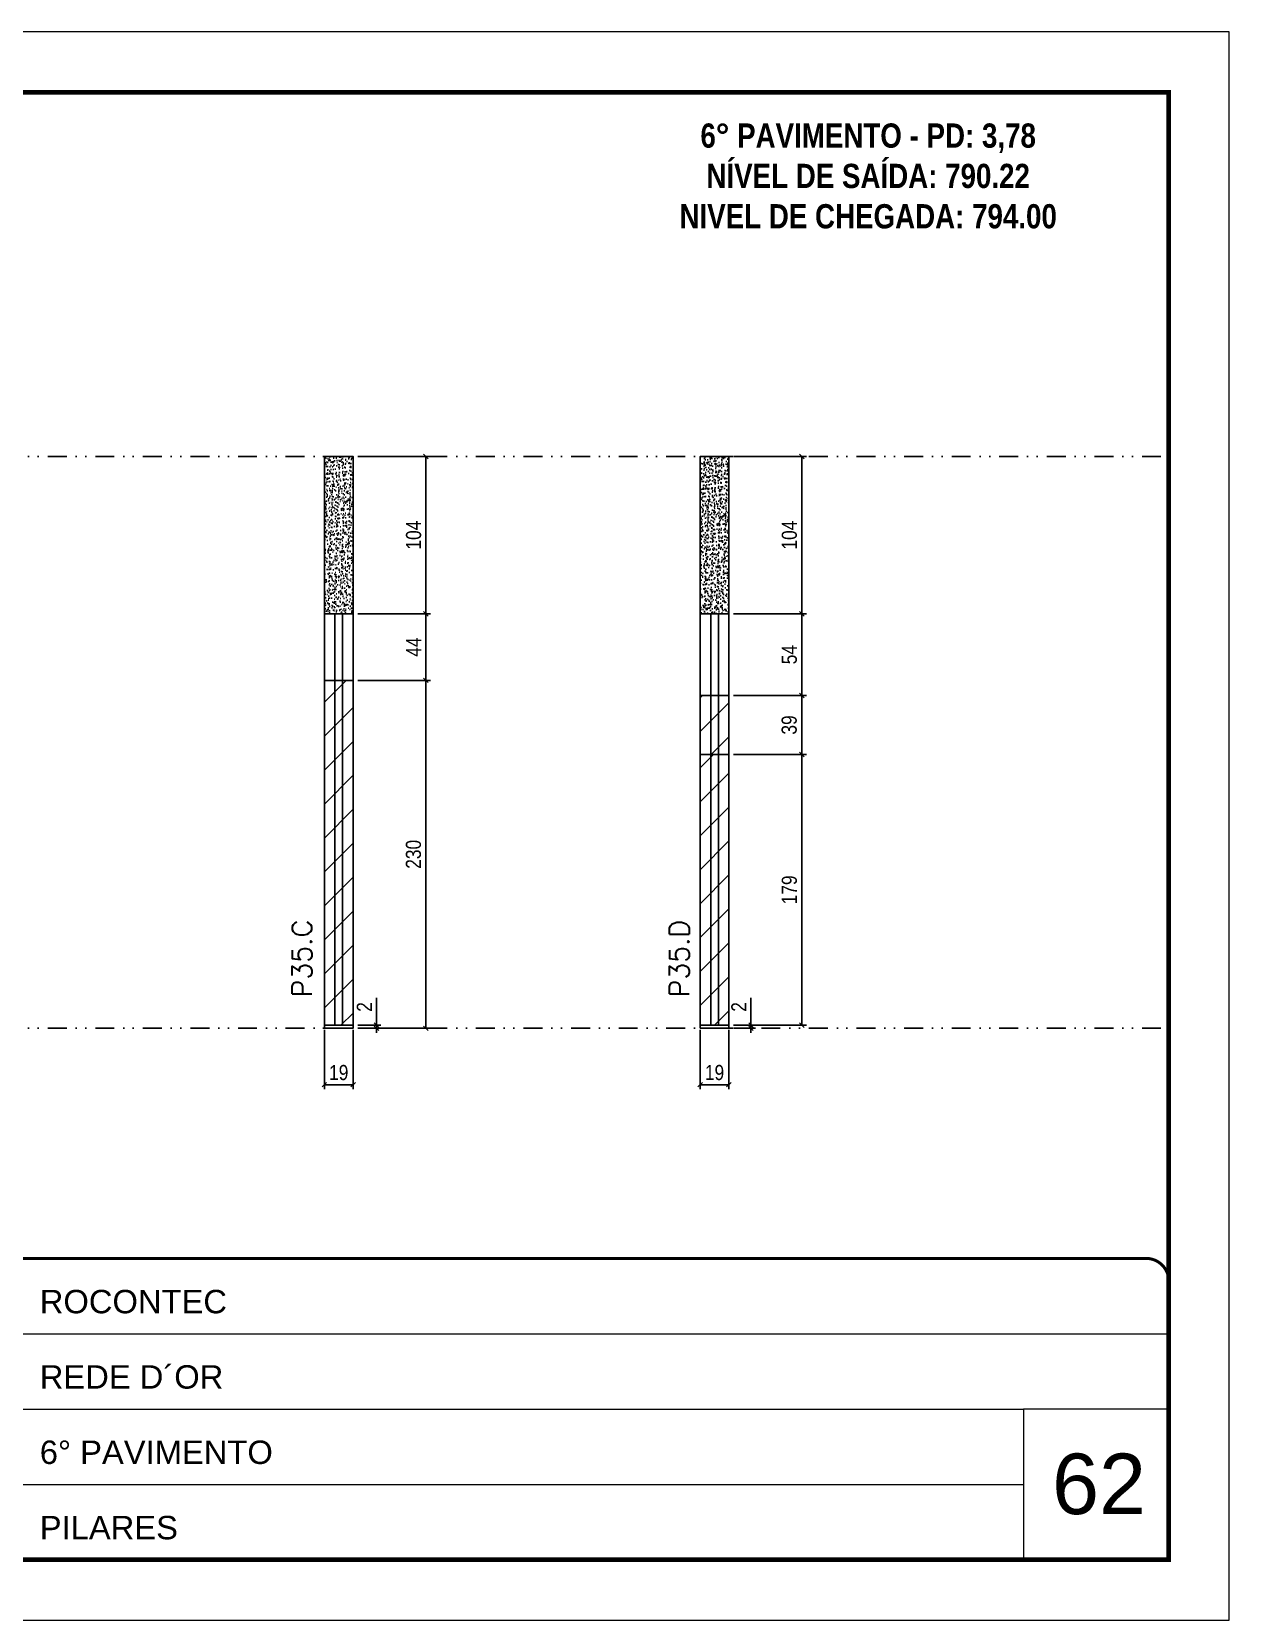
# Model space of a CAD drawing. Extents: x 28748 to 35002, y 14885 to 43501.
# Drawn here: x 31040 to 31832, y 25222 to 26272 of the extents above; entities that cross this region are included whole.
import ezdxf

# ---------------------------------------------------------------- set-up
doc = ezdxf.new("R2010")
doc.units = 0
for name, pattern in [('CONTINUO', [0]), ('DASHED', [0.75, 0.5, -0.25]), ('DIVIDE2', [0.625, 0.25, -0.125, 0, -0.125, 0, -0.125])]:
    doc.linetypes.add(name, pattern=pattern)
for name, color, linetype, lineweight in [('CARIMBO', 255, 'Continuous', 9), ('Folhas', 255, 'Continuous', 9), ('Hachura', 251, 'Continuous', 9), ('SARRAFO DE PRESSAO', 251, 'DASHED', 9), ('Texto Seção', 7, 'Continuous', 15)]:
    doc.layers.add(name, color=color, linetype=linetype, lineweight=lineweight)
for name, color, linetype in [('COTA', 241, 'Continuous'), ('NOMENCLATURA', 7, 'Continuous'), ('Nível', 160, 'Continuous'), ('Painéis', 200, 'Continuous'), ('SARR_2.2x7', 40, 'Continuous')]:
    doc.layers.add(name, color=color, linetype=linetype)
doc.styles.add('ARIAL', font='arial.ttf')
doc.styles.add('COTA TECNICA', font='techl___.ttf', dxfattribs={"height": 10})
doc.styles.add('COTA TECNICA-50', font='techl___.ttf', dxfattribs={"height": 10})
doc.styles.add('REGUA-120', font='ROMANS.shx', dxfattribs={"height": 15})
doc.styles.add('ROMANC', font='techb___.ttf', dxfattribs={"height": 2.5})
doc.dimstyles.new('COTA PAINEL-50', dxfattribs={"dimtxt": 10, "dimasz": 3, "dimexe": 3, "dimexo": 3, "dimgap": 3, "dimtad": 1, "dimdec": 1, "dimzin": 12, "dimdsep": 46, "dimtxsty": 'COTA TECNICA-50', "dimblk1": 'OBLIQUE', "dimblk2": 'OBLIQUE', "dimsah": 1, "dimcen": 0.9, "dimclrd": 4, "dimclre": 4, "dimclrt": 240, "dimadec": 1, "dimazin": 3, "dimtfac": 1, "dimtdec": 1, "dimtmove": 0, "dimatfit": 3, "dimfxl": 1, "dimtolj": 1, "dimtzin": 12, "dimarcsym": 0})
doc.dimstyles.new('PAINEL', dxfattribs={"dimtxt": 10, "dimasz": 3, "dimexe": 3, "dimexo": 3, "dimgap": 3, "dimtad": 1, "dimdec": 1, "dimzin": 12, "dimdsep": 46, "dimtxsty": 'COTA TECNICA', "dimblk1": 'OBLIQUE', "dimblk2": 'OBLIQUE', "dimsah": 1, "dimcen": 0.9, "dimclrd": 4, "dimclre": 4, "dimclrt": 240, "dimadec": 1, "dimazin": 3, "dimtfac": 1, "dimtdec": 1, "dimtmove": 0, "dimatfit": 3, "dimfxl": 1, "dimtolj": 1, "dimtzin": 12, "dimarcsym": 0})
pattern_1 = [(45, (-98687.658, -2076.637), (-11.2253202, 11.2253202), [])]

# ---------------------------------------------------------------- blocks, each defined once
blk = doc.blocks.new('9999999999')
at = {"color": 30, "linetype": 'CONTINUO'}
for p, q in [((98564.6, 34379.6), (99584, 34379.6)), ((98564.6, 34329.8), (99488, 34329.8)), ((99584, 34329.8), (99488, 34329.8)), ((99488, 34329.8), (99488, 34230.2)), ((98564.6, 34280), (99488, 34280))]:
    blk.add_line(p, q, dxfattribs=at)
at = {"color": 30, "linetype": 'CONTINUO', "const_width": 2}
blk.add_lwpolyline([(99584, 34230.2), (99584, 34414.4, 0.414214), (99569, 34429.4), (98229, 34429.4, 0.414214), (98214, 34414.4), (98214, 34245.2, 0.414214), (98229, 34230.2), (99584, 34230.2)], format="xyb", dxfattribs=at)
at = {"layer": 'Folhas'}
blk.add_lwpolyline([(98139, 34190.2), (99624, 34190.2), (99624, 35240.2), (98139, 35240.2)], close=True, dxfattribs=at)
at = {"layer": 'Folhas', "color": 30, "const_width": 3}
blk.add_lwpolyline([(98214, 34230.2), (99584, 34230.2), (99584, 35200.2), (98214, 35200.2)], close=True, dxfattribs=at)
at = {"color": 7, "linetype": 'Continuous', "ltscale": 5, "style": 'ARIAL'}
for s, height, p in [('ROCONTEC', 15.48, (98837.7, 34393.1)), ('REDE D´OR', 15.48, (98837.7, 34343.3)), ('6° PAVIMENTO', 15.483, (98837.7, 34293.5)), ('PILARES', 15.48, (98837.7, 34243.7))]:
    blk.add_text(s, height=height, dxfattribs=at).set_placement(p)
blk = doc.blocks.new('_Oblique')
at = {"color": 0, "linetype": 'ByBlock', "lineweight": -2}
blk.add_line((-0.5, -0.5), (0.5, 0.5), dxfattribs=at)
blk = doc.blocks.new('*D1215')
at = {"layer": 'COTA', "color": 4, "lineweight": -2, "transparency": 16777216}
for p, q in [((31233.7, 25612.4), (31233.7, 25573.1)), ((31252.7, 25612.4), (31252.7, 25573.1)), ((31233.7, 25576.1), (31252.7, 25576.1))]:
    blk.add_line(p, q, dxfattribs=at)
at = {"layer": 'Defpoints', "color": 0, "transparency": 16777216}
for p in [(31233.7, 25615.4), (31252.7, 25615.4), (31252.7, 25576.1)]:
    blk.add_point(p, dxfattribs=at)
at = {"layer": 'COTA', "color": 4, "lineweight": -2, "transparency": 16777216, "xscale": 3, "yscale": 3, "zscale": 3, "rotation": 180}
blk.add_blockref('_Oblique', (31233.7, 25576.1), dxfattribs=at)
at = {"layer": 'COTA', "color": 4, "lineweight": -2, "transparency": 16777216, "xscale": 3, "yscale": 3, "zscale": 3}
blk.add_blockref('_Oblique', (31252.7, 25576.1), dxfattribs=at)
at = {"layer": 'COTA', "color": 240, "transparency": 16777216, "insert": (31243.2, 25584.1), "char_height": 10, "attachment_point": 5, "style": 'COTA TECNICA'}
blk.add_mtext('\\A1;19', dxfattribs=at)
blk = doc.blocks.new('*D1216')
at = {"layer": 'COTA', "color": 4, "lineweight": -2, "transparency": 16777216}
for p, q in [((31482.1, 25612.4), (31482.1, 25573.1)), ((31501.1, 25612.4), (31501.1, 25573.1)), ((31482.1, 25576.1), (31501.1, 25576.1))]:
    blk.add_line(p, q, dxfattribs=at)
at = {"layer": 'Defpoints', "color": 0, "transparency": 16777216}
for p in [(31482.1, 25615.4), (31501.1, 25615.4), (31501.1, 25576.1)]:
    blk.add_point(p, dxfattribs=at)
at = {"layer": 'COTA', "color": 4, "lineweight": -2, "transparency": 16777216, "xscale": 3, "yscale": 3, "zscale": 3, "rotation": 180}
blk.add_blockref('_Oblique', (31482.1, 25576.1), dxfattribs=at)
at = {"layer": 'COTA', "color": 4, "lineweight": -2, "transparency": 16777216, "xscale": 3, "yscale": 3, "zscale": 3}
blk.add_blockref('_Oblique', (31501.1, 25576.1), dxfattribs=at)
at = {"layer": 'COTA', "color": 240, "transparency": 16777216, "insert": (31491.6, 25584.1), "char_height": 10, "attachment_point": 5, "style": 'COTA TECNICA'}
blk.add_mtext('\\A1;19', dxfattribs=at)
blk = doc.blocks.new('*D1217')
at = {"layer": 'COTA', "color": 4, "lineweight": -2, "transparency": 16777216}
for p, q in [((31255.7, 25991.4), (31303.8, 25991.4)), ((31300.8, 25887.4), (31300.8, 25991.4)), ((31255.7, 25887.4), (31303.8, 25887.4))]:
    blk.add_line(p, q, dxfattribs=at)
at = {"layer": 'Defpoints', "color": 0, "transparency": 16777216}
for p in [(31252.7, 25991.4), (31300.8, 25991.4), (31252.7, 25887.4)]:
    blk.add_point(p, dxfattribs=at)
at = {"layer": 'COTA', "color": 4, "lineweight": -2, "transparency": 16777216, "xscale": 3, "yscale": 3, "zscale": 3}
for p, rotation in [((31300.8, 25991.4), 90), ((31300.8, 25887.4), 270)]:
    blk.add_blockref('_Oblique', p, dxfattribs=dict(at, rotation=rotation))
at = {"layer": 'COTA', "color": 240, "transparency": 16777216, "insert": (31292.7, 25939.4), "char_height": 10, "attachment_point": 5, "rotation": 90, "style": 'COTA TECNICA'}
blk.add_mtext('\\A1;104', dxfattribs=at)
blk = doc.blocks.new('*D1218')
at = {"layer": 'COTA', "color": 4, "lineweight": -2, "transparency": 16777216}
for p, q in [((31255.7, 25843.4), (31303.8, 25843.4)), ((31300.8, 25613.4), (31300.8, 25843.4)), ((31255.7, 25613.4), (31303.8, 25613.4))]:
    blk.add_line(p, q, dxfattribs=at)
at = {"layer": 'Defpoints', "color": 0, "transparency": 16777216}
for p in [(31252.7, 25843.4), (31300.8, 25843.4), (31252.7, 25613.4)]:
    blk.add_point(p, dxfattribs=at)
at = {"layer": 'COTA', "color": 4, "lineweight": -2, "transparency": 16777216, "xscale": 3, "yscale": 3, "zscale": 3}
for p, rotation in [((31300.8, 25843.4), 90), ((31300.8, 25613.4), 270)]:
    blk.add_blockref('_Oblique', p, dxfattribs=dict(at, rotation=rotation))
at = {"layer": 'COTA', "color": 240, "transparency": 16777216, "insert": (31292.6, 25728.4), "char_height": 10, "attachment_point": 5, "rotation": 90, "style": 'COTA TECNICA'}
blk.add_mtext('\\A1;230', dxfattribs=at)
blk = doc.blocks.new('*D1219')
at = {"layer": 'COTA', "color": 4, "lineweight": -2, "transparency": 16777216}
for p, q in [((31268.1, 25615.4), (31268.1, 25633.5)), ((31255.7, 25615.4), (31271.1, 25615.4)), ((31255.7, 25613.4), (31271.1, 25613.4)), ((31268.1, 25613.4), (31268.1, 25615.4)), ((31268.1, 25613.4), (31268.1, 25610.4))]:
    blk.add_line(p, q, dxfattribs=at)
at = {"layer": 'Defpoints', "color": 0, "transparency": 16777216}
for p in [(31252.7, 25615.4), (31252.7, 25613.4), (31268.1, 25615.4)]:
    blk.add_point(p, dxfattribs=at)
at = {"layer": 'COTA', "color": 4, "lineweight": -2, "transparency": 16777216, "xscale": 3, "yscale": 3, "zscale": 3}
for p, rotation in [((31268.1, 25615.4), 270), ((31268.1, 25613.4), 90)]:
    blk.add_blockref('_Oblique', p, dxfattribs=dict(at, rotation=rotation))
at = {"layer": 'COTA', "color": 240, "transparency": 16777216, "insert": (31260.1, 25627.5), "char_height": 10, "attachment_point": 5, "rotation": 90, "style": 'COTA TECNICA-50'}
blk.add_mtext('\\A1;2', dxfattribs=at)
blk = doc.blocks.new('*D1220')
at = {"layer": 'COTA', "color": 4, "linetype": 'ByBlock', "lineweight": -2, "transparency": 16777216}
for p, q in [((31504.1, 25794.4), (31552.3, 25794.4)), ((31549.3, 25615.4), (31549.3, 25794.4)), ((31504.1, 25615.4), (31552.3, 25615.4))]:
    blk.add_line(p, q, dxfattribs=at)
at = {"layer": 'Defpoints', "color": 0, "linetype": 'ByBlock', "transparency": 16777216}
for p in [(31501.1, 25794.4), (31549.3, 25794.4), (31501.1, 25615.4)]:
    blk.add_point(p, dxfattribs=at)
at = {"layer": 'COTA', "color": 4, "linetype": 'ByBlock', "lineweight": -2, "transparency": 16777216, "xscale": 3, "yscale": 3, "zscale": 3}
for p, rotation in [((31549.3, 25794.4), 90), ((31549.3, 25615.4), 270)]:
    blk.add_blockref('_Oblique', p, dxfattribs=dict(at, rotation=rotation))
at = {"layer": 'COTA', "color": 240, "linetype": 'ByBlock', "transparency": 16777216, "insert": (31541.1, 25704.9), "char_height": 10, "attachment_point": 5, "rotation": 90, "style": 'COTA TECNICA'}
blk.add_mtext('\\A1;179', dxfattribs=at)
blk = doc.blocks.new('*D1998')
at = {"layer": 'COTA', "color": 4, "linetype": 'ByBlock', "lineweight": -2, "transparency": 16777216}
for p, q in [((31515.7, 25615.4), (31515.7, 25633.5)), ((31504.1, 25615.4), (31518.7, 25615.4)), ((31504.1, 25613.4), (31518.7, 25613.4)), ((31515.7, 25613.4), (31515.7, 25615.4)), ((31515.7, 25613.4), (31515.7, 25610.4))]:
    blk.add_line(p, q, dxfattribs=at)
at = {"layer": 'Defpoints', "color": 0, "linetype": 'ByBlock', "transparency": 16777216}
for p in [(31501.1, 25615.4), (31501.1, 25613.4), (31515.7, 25615.4)]:
    blk.add_point(p, dxfattribs=at)
at = {"layer": 'COTA', "color": 4, "linetype": 'ByBlock', "lineweight": -2, "transparency": 16777216, "xscale": 3, "yscale": 3, "zscale": 3}
for p, rotation in [((31515.7, 25615.4), 270), ((31515.7, 25613.4), 90)]:
    blk.add_blockref('_Oblique', p, dxfattribs=dict(at, rotation=rotation))
at = {"layer": 'COTA', "color": 240, "linetype": 'ByBlock', "transparency": 16777216, "insert": (31507.7, 25627.5), "char_height": 10, "attachment_point": 5, "rotation": 90, "style": 'COTA TECNICA'}
blk.add_mtext('\\A1;2', dxfattribs=at)
blk = doc.blocks.new('*D1228')
at = {"layer": 'COTA', "color": 4, "lineweight": -2, "transparency": 16777216}
for p, q in [((31504.1, 25991.4), (31552.3, 25991.4)), ((31549.3, 25887.4), (31549.3, 25991.4)), ((31504.1, 25887.4), (31552.3, 25887.4))]:
    blk.add_line(p, q, dxfattribs=at)
at = {"layer": 'Defpoints', "color": 0, "transparency": 16777216}
for p in [(31501.1, 25991.4), (31549.3, 25991.4), (31501.1, 25887.4)]:
    blk.add_point(p, dxfattribs=at)
at = {"layer": 'COTA', "color": 4, "lineweight": -2, "transparency": 16777216, "xscale": 3, "yscale": 3, "zscale": 3}
for p, rotation in [((31549.3, 25991.4), 90), ((31549.3, 25887.4), 270)]:
    blk.add_blockref('_Oblique', p, dxfattribs=dict(at, rotation=rotation))
at = {"layer": 'COTA', "color": 240, "transparency": 16777216, "insert": (31541.1, 25939.4), "char_height": 10, "attachment_point": 5, "rotation": 90, "style": 'COTA TECNICA'}
blk.add_mtext('\\A1;104', dxfattribs=at)
blk = doc.blocks.new('*D1229')
at = {"layer": 'COTA', "color": 4, "lineweight": -2, "transparency": 16777216}
for p, q in [((31504.1, 25833.4), (31552.3, 25833.4)), ((31549.3, 25794.4), (31549.3, 25833.4)), ((31504.1, 25794.4), (31552.3, 25794.4))]:
    blk.add_line(p, q, dxfattribs=at)
at = {"layer": 'Defpoints', "color": 0, "transparency": 16777216}
for p in [(31501.1, 25833.4), (31549.3, 25833.4), (31501.1, 25794.4)]:
    blk.add_point(p, dxfattribs=at)
at = {"layer": 'COTA', "color": 4, "lineweight": -2, "transparency": 16777216, "xscale": 3, "yscale": 3, "zscale": 3}
for p, rotation in [((31549.3, 25833.4), 90), ((31549.3, 25794.4), 270)]:
    blk.add_blockref('_Oblique', p, dxfattribs=dict(at, rotation=rotation))
at = {"layer": 'COTA', "color": 240, "transparency": 16777216, "insert": (31541, 25813.9), "char_height": 10, "attachment_point": 5, "rotation": 90, "style": 'COTA TECNICA'}
blk.add_mtext('\\A1;39', dxfattribs=at)
blk = doc.blocks.new('*D2490')
at = {"layer": 'COTA', "color": 4, "lineweight": -2, "transparency": 16777216}
for p, q in [((31255.7, 25887.4), (31303.8, 25887.4)), ((31300.8, 25887.4), (31300.8, 25843.4)), ((31255.7, 25843.4), (31303.8, 25843.4))]:
    blk.add_line(p, q, dxfattribs=at)
at = {"layer": 'Defpoints', "color": 0, "transparency": 16777216}
for p in [(31252.7, 25887.4), (31252.7, 25843.4), (31300.8, 25843.4)]:
    blk.add_point(p, dxfattribs=at)
at = {"layer": 'COTA', "color": 4, "lineweight": -2, "transparency": 16777216, "xscale": 3, "yscale": 3, "zscale": 3}
for p, rotation in [((31300.8, 25887.4), 90), ((31300.8, 25843.4), 270)]:
    blk.add_blockref('_Oblique', p, dxfattribs=dict(at, rotation=rotation))
at = {"layer": 'COTA', "color": 240, "transparency": 16777216, "insert": (31292.7, 25865.4), "char_height": 10, "attachment_point": 5, "rotation": 90, "style": 'COTA TECNICA'}
blk.add_mtext('\\A1;44', dxfattribs=at)
blk = doc.blocks.new('*D2491')
at = {"layer": 'COTA', "color": 4, "lineweight": -2, "transparency": 16777216}
for p, q in [((31504.1, 25887.4), (31552.3, 25887.4)), ((31549.3, 25887.4), (31549.3, 25833.4)), ((31504.1, 25833.4), (31552.3, 25833.4))]:
    blk.add_line(p, q, dxfattribs=at)
at = {"layer": 'Defpoints', "color": 0, "transparency": 16777216}
for p in [(31501.1, 25887.4), (31501.1, 25833.4), (31549.3, 25833.4)]:
    blk.add_point(p, dxfattribs=at)
at = {"layer": 'COTA', "color": 4, "lineweight": -2, "transparency": 16777216, "xscale": 3, "yscale": 3, "zscale": 3}
for p, rotation in [((31549.3, 25887.4), 90), ((31549.3, 25833.4), 270)]:
    blk.add_blockref('_Oblique', p, dxfattribs=dict(at, rotation=rotation))
at = {"layer": 'COTA', "color": 240, "transparency": 16777216, "insert": (31541.1, 25860.4), "char_height": 10, "attachment_point": 5, "rotation": 90, "style": 'COTA TECNICA'}
blk.add_mtext('\\A1;54', dxfattribs=at)

msp = doc.modelspace()

# ---------------------------------------------------------------- hatches: boundary and pattern name
at = {"layer": 'COTA', "linetype": 'ByBlock'}
h = msp.add_hatch(dxfattribs=at)
h.set_pattern_fill('AR-CONC', color=256, scale=0.03)
h.set_pattern_definition([(50, (-100680.6, -2065.6368), (5.46554007, -0.47817257), [0.5715, -6.2865]), (355, (-100680.6, -2065.637), (-1.05730264, 5.73170536), [0.4572, -5.02921753]), (100.4514447, (-100680.1445, -2065.6766), (4.40823741, 5.25353256), [0.48570026, -5.34270734]), (46.1842, (-100680.6, -2064.113), (8.13237123, -1.26126984), [0.85725, -9.42975]), (96.6355576, (-100679.922, -2064.218), (7.122124, 7.42278374), [0.7285507, -8.01406824]), (351.184151, (-100680.6, -2064.113), (7.122124, 7.42278374), [0.685799, -7.54379196]), (21, (-100679.838, -2064.4938), (4.54843174, -3.06795595), [0.5715, -6.2865]), (326, (-100679.838, -2064.494), (1.85406085, 5.52563898), [0.4572, -5.0292]), (71.451445, (-100679.459, -2064.7494), (6.40249258, 2.45768307), [0.48570026, -5.34269813]), (37.5, (-100680.6, -2065.6368), (0.092658098, 2.536651166), [0, -4.96824, 0, -5.1054, 0, -5.04825]), (7.5, (-100680.6, -2065.6368), (2.004589875, 3.005417245), [0, -2.91084, 0, -4.85394, 0, -1.92405]), (327.5, (-100682.2992, -2065.6368), (4.067717855, -0.17186232), [0, -1.905, 0, -5.9436, 0, -7.8867]), (317.5, (-100683.061, -2065.6368), (4.44387544, 0.76279473), [0, -2.4765, 0, -3.94716, 0, -5.6007])])
h.paths.add_polyline_path([(31233.67, 25887.4), (31252.67, 25887.4), (31252.67, 25991.4), (31233.67, 25991.4)])
h = msp.add_hatch(dxfattribs=at)
h.set_pattern_fill('AR-CONC', color=256, scale=0.03)
h.set_pattern_definition([(50, (-100432.1534, -2075.6368), (5.46554007, -0.47817257), [0.5715, -6.2865]), (355, (-100432.1534, -2075.637), (-1.05730264, 5.73170536), [0.4572, -5.02921753]), (100.4514447, (-100431.698, -2075.6766), (4.40823741, 5.25353256), [0.48570026, -5.34270734]), (46.1842, (-100432.1534, -2074.113), (8.13237123, -1.26126984), [0.85725, -9.42975]), (96.6355576, (-100431.476, -2074.218), (7.122124, 7.42278374), [0.7285507, -8.01406824]), (351.184151, (-100432.1534, -2074.113), (7.122124, 7.42278374), [0.685799, -7.54379196]), (21, (-100431.3914, -2074.4938), (4.54843174, -3.06795595), [0.5715, -6.2865]), (326, (-100431.3914, -2074.494), (1.85406085, 5.52563898), [0.4572, -5.0292]), (71.451445, (-100431.0124, -2074.7494), (6.40249258, 2.45768307), [0.48570026, -5.34269813]), (37.5, (-100432.1534, -2075.6368), (0.092658098, 2.536651166), [0, -4.96824, 0, -5.1054, 0, -5.04825]), (7.5, (-100432.1534, -2075.6368), (2.004589875, 3.005417245), [0, -2.91084, 0, -4.85394, 0, -1.92405]), (327.5, (-100433.8527, -2075.6368), (4.067717855, -0.17186232), [0, -1.905, 0, -5.9436, 0, -7.8867]), (317.5, (-100434.6147, -2075.6368), (4.44387544, 0.76279473), [0, -2.4765, 0, -3.94716, 0, -5.6007])])
h.paths.add_polyline_path([(31482.12, 25887.4), (31501.12, 25887.4), (31501.12, 25991.4), (31482.12, 25991.4)])
at = {"layer": 'Hachura', "linetype": 'ByBlock'}
h = msp.add_hatch(dxfattribs=at)
h.set_pattern_fill('ANSI31', color=256, scale=5)
h.set_pattern_definition(pattern_1)
h.paths.add_polyline_path([(31252.67, 25843.4), (31233.67, 25843.4), (31233.67, 25615.4), (31252.67, 25615.4)])
h = msp.add_hatch(dxfattribs=at)
h.set_pattern_fill('ANSI31', color=256, scale=5)
h.set_pattern_definition([(45, (22615.809, 35532.31), (-11.22532, 11.22532), [])])
h.paths.add_polyline_path([(31501.12, 25830.4), (31501.12, 25833.4), (31482.12, 25833.4), (31482.12, 25830.4), (31482.12, 25794.4), (31501.12, 25794.4)])
h = msp.add_hatch(dxfattribs=at)
h.set_pattern_fill('ANSI31', color=256, scale=5)
h.set_pattern_definition(pattern_1)
h.paths.add_polyline_path([(31482.12, 25794.4), (31482.12, 25615.4), (31501.12, 25615.4), (31501.12, 25794.4)])

# ---------------------------------------------------------------- linework, layer by layer
at = {"layer": 'COTA', "linetype": 'ByBlock'}
for points in [[(31233.67, 25887.4), (31252.67, 25887.4), (31252.67, 25991.4), (31233.67, 25991.4)], [(31482.12, 25887.4), (31501.12, 25887.4), (31501.12, 25991.4), (31482.12, 25991.4)]]:
    msp.add_lwpolyline(points, close=True, dxfattribs=at)
at = {"layer": 'Nível', "color": 4, "linetype": 'DIVIDE2', "ltscale": 50}
for p, q in [((30421.84, 25991.4), (31791.84, 25991.4)), ((30421.84, 25613.4), (31791.84, 25613.4))]:
    msp.add_line(p, q, dxfattribs=at)
at = {"layer": 'Painéis'}
for p, q in [((31233.67, 25887.4), (31252.67, 25887.4)), ((31233.67, 25843.4), (31233.67, 25887.4)), ((31252.67, 25887.4), (31252.67, 25843.4)), ((31482.12, 25887.4), (31501.12, 25887.4)), ((31482.12, 25833.4), (31482.12, 25887.4)), ((31501.12, 25887.4), (31501.12, 25833.4)), ((31233.67, 25843.4), (31252.67, 25843.4)), ((31252.67, 25843.4), (31233.67, 25843.4)), ((31252.67, 25843.4), (31233.67, 25843.4)), ((31482.12, 25833.4), (31501.12, 25833.4)), ((31482.12, 25830.4), (31482.12, 25833.4)), ((31501.12, 25833.4), (31482.12, 25833.4)), ((31501.12, 25833.4), (31482.12, 25833.4)), ((31482.12, 25830.4), (31482.12, 25615.4)), ((31501.12, 25833.4), (31501.12, 25830.4)), ((31501.12, 25615.4), (31501.12, 25830.4)), ((31501.12, 25794.4), (31482.12, 25794.4)), ((31482.12, 25794.4), (31501.12, 25794.4)), ((31482.12, 25615.4), (31501.12, 25615.4)), ((31482.12, 25615.4), (31501.12, 25615.4)), ((31482.12, 25613.4), (31482.12, 25615.4)), ((31501.12, 25613.4), (31482.12, 25613.4)), ((31501.12, 25615.4), (31501.12, 25613.4))]:
    msp.add_line(p, q, dxfattribs=at)
for points in [[(31233.67, 25615.4), (31252.67, 25615.4), (31252.67, 25843.4), (31233.67, 25843.4)], [(31233.67, 25843.4), (31252.67, 25843.4), (31252.67, 25843.4), (31233.67, 25843.4)], [(31233.67, 25615.4), (31252.67, 25615.4), (31252.67, 25613.4), (31233.67, 25613.4)]]:
    msp.add_lwpolyline(points, close=True, dxfattribs=at)
at = {"layer": 'SARR_2.2x7'}
for p, q in [((31240.67, 25843.4), (31240.67, 25887.4)), ((31245.67, 25887.4), (31245.67, 25843.4)), ((31489.12, 25833.4), (31489.12, 25887.4)), ((31494.12, 25887.4), (31494.12, 25833.4)), ((31240.67, 25843.4), (31240.67, 25615.4)), ((31245.67, 25843.4), (31245.67, 25615.4)), ((31489.12, 25794.4), (31489.12, 25833.4)), ((31494.12, 25833.4), (31494.12, 25794.4)), ((31489.12, 25794.4), (31489.12, 25615.4)), ((31494.12, 25794.4), (31494.12, 25615.4))]:
    msp.add_line(p, q, dxfattribs=at)

# ---------------------------------------------------------------- block references
at = {"layer": 'SARRAFO DE PRESSAO', "color": 6, "linetype": 'ByBlock'}
msp.add_blockref('9999999999', (-67792.14, -8968.09), dxfattribs=at)

# ---------------------------------------------------------------- texts
at = {"layer": 'CARIMBO', "style": 'ARIAL'}
msp.add_text('62', height=40, dxfattribs=at).set_placement((31714.7, 25292.26))
at = {"layer": 'NOMENCLATURA', "color": 2, "insert": (31593.17, 26238.18), "char_height": 16, "attachment_point": 2, "style": 'ROMANC'}
msp.add_mtext_dynamic_manual_height_columns('\\P6° PAVIMENTO - PD: 3,78\\PNÍVEL DE SAÍDA: 790.22\\PNIVEL DE CHEGADA: 794.00', width=300.2766, gutter_width=1, heights=[0], dxfattribs=at)
at = {"layer": 'Texto Seção', "char_height": 13, "width": 285.3299, "attachment_point": 7, "rotation": 90, "style": 'REGUA-120'}
for s, insert in [('P35.C', (31225.34, 25633.87)), ('P35.D', (31474.79, 25633.87))]:
    msp.add_mtext(s, dxfattribs=dict(at, insert=insert))

# ---------------------------------------------------------------- dimensions: what is measured, and where the dimension line sits
at = {"layer": 'COTA'}
for base, p1, p2, picture, middle in [((31300.81, 25991.4), (31252.67, 25887.4), (31252.67, 25991.4), '*D1217', (31292.7, 25939.4)), ((31549.25, 25991.4), (31501.12, 25887.4), (31501.12, 25991.4), '*D1228', (31541.15, 25939.4)), ((31300.81, 25843.4), (31252.67, 25613.4), (31252.67, 25843.4), '*D1218', (31292.59, 25728.4))]:
    dim = msp.add_linear_dim(base=base, p1=p1, p2=p2, angle=90, dimstyle='PAINEL', override={"dimarcsym": 2}, dxfattribs=at)
    dim.commit()
    dim.dimension.update_dxf_attribs({"geometry": picture, "text_midpoint": middle})
for base, p1, p2, picture, middle in [((31300.81, 25843.4), (31252.67, 25887.4), (31252.67, 25843.4), '*D2490', (31292.73, 25865.4)), ((31549.25, 25833.4), (31501.12, 25887.4), (31501.12, 25833.4), '*D2491', (31541.14, 25860.4)), ((31549.25, 25833.4), (31501.12, 25794.4), (31501.12, 25833.4), '*D1229', (31541, 25813.9))]:
    dim = msp.add_linear_dim(base=base, p1=p1, p2=p2, angle=90, dimstyle='PAINEL', dxfattribs=at)
    dim.commit()
    dim.dimension.update_dxf_attribs({"geometry": picture, "text_midpoint": middle})
at = {"layer": 'COTA', "linetype": 'ByBlock'}
for base, p1, p2, picture, middle in [((31549.25, 25794.4), (31501.12, 25615.4), (31501.12, 25794.4), '*D1220', (31541.15, 25704.9)), ((31515.66, 25615.4), (31501.12, 25613.4), (31501.12, 25615.4), '*D1998', (31507.66, 25627.46))]:
    dim = msp.add_linear_dim(base=base, p1=p1, p2=p2, angle=90, dimstyle='PAINEL', dxfattribs=at)
    dim.commit()
    dim.dimension.update_dxf_attribs({"geometry": picture, "text_midpoint": middle})
at = {"layer": 'COTA'}
dim = msp.add_linear_dim(base=(31268.07, 25615.4), p1=(31252.67, 25613.4), p2=(31252.67, 25615.4), angle=90, dimstyle='COTA PAINEL-50', dxfattribs=at)
dim.commit()
dim.dimension.update_dxf_attribs({"geometry": '*D1219', "text_midpoint": (31268.07, 25627.46), "dimtype": 160})
for base, p1, p2, picture, middle in [((31252.67, 25576.06), (31233.67, 25615.4), (31252.67, 25615.4), '*D1215', (31243.17, 25584.14)), ((31501.12, 25576.06), (31482.12, 25615.4), (31501.12, 25615.4), '*D1216', (31491.62, 25584.14))]:
    dim = msp.add_linear_dim(base=base, p1=p1, p2=p2, dimstyle='PAINEL', override={"dimarcsym": 2}, dxfattribs=at)
    dim.commit()
    dim.dimension.update_dxf_attribs({"geometry": picture, "text_midpoint": middle})

doc.saveas('drawing.dxf')
